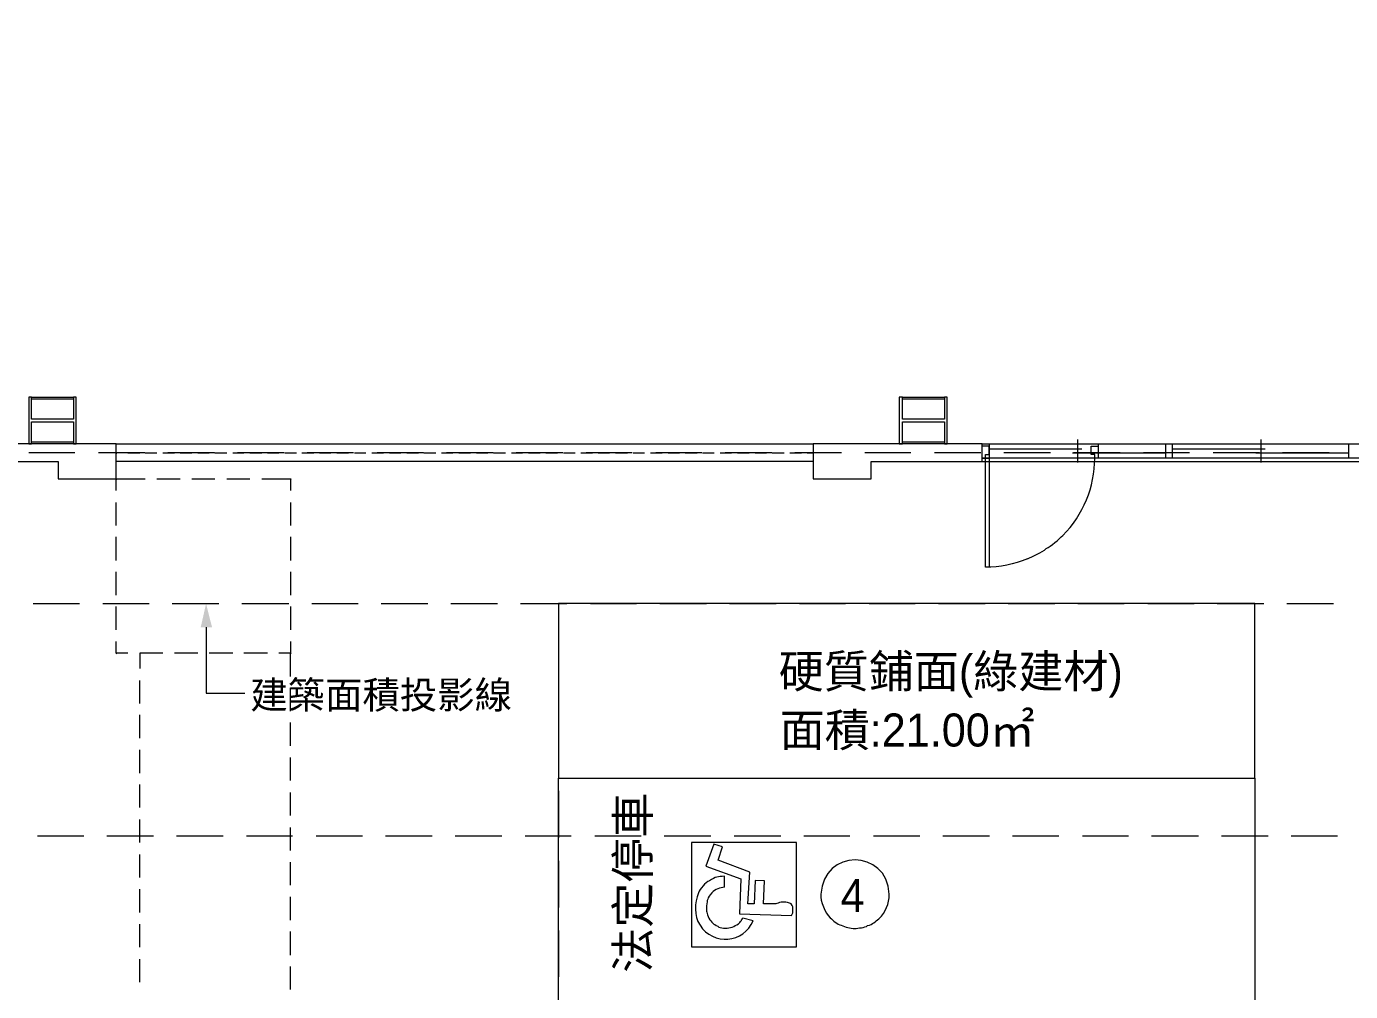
# Model space of a CAD drawing. Header units: millimetres. Extents: x -15161 to 10473752, y -72817 to 33960.
# Drawn here: x -453 to 687, y 19 to 850 of the extents above; entities that cross this region are included whole.
import ezdxf

# ---------------------------------------------------------------- set-up
doc = ezdxf.new("R2010")
doc.units = ezdxf.units.MM
for name, color, linetype in [('PDF_單色填滿', 7, 'Continuous'), ('PDF_幾何圖形', 7, 'Continuous'), ('PDF_文字', 7, 'Continuous')]:
    doc.layers.add(name, color=color, linetype=linetype)
doc.styles.add('PDF PMingLiU', font='PMingLiU.ttf')

# ---------------------------------------------------------------- blocks, each defined once
blk = doc.blocks.new('建築底圖')
at = {"layer": 'PDF_單色填滿', "lineweight": 9}
blk.add_solid([(-293.4, 333.1), (-298.5, 353.4), (-303.1, 333.1)], dxfattribs=at)
at = {"layer": 'PDF_幾何圖形', "lineweight": 0}
for points in [[(970, 478.7), (370.1, 478.7), (370.1, 491), (224.4, 491), (224.4, 475.7), (-376, 475.7), (-376, 491), (224.4, 491), (224.4, 460.9), (274.4, 460.9), (274.4, 475.7), (370.1, 475.7), (370.1, 491), (970, 491), (1090.3, 491), (1090.3, 571), (1105.1, 571), (1105.1, 1051.1), (1090.3, 1051.1), (1090.3, 571)], [(-481, 475.7), (-425.9, 475.7), (-425.9, 460.9), (-376, 460.9), (-376, 491), (-481, 491)], [(376, 491), (376, 478.7)], [(452.2, 494.8), (452.2, 474.9)], [(470, 491), (470, 478.7), (467, 478.7), (467, 481.7), (464.1, 481.7), (464.1, 488.9), (470, 488.9)], [(528, 491), (528, 478.7)], [(533.9, 491), (533.9, 478.7)], [(610.1, 494.8), (610.1, 474.9)], [(685.9, 478.7), (685.9, 491)], [(-370.9, 483.4), (-376, 483.4), (-375.5, 482.9)], [(-365.8, 483.4), (-355.6, 483.4)], [(-351, 483.4), (-340.8, 483.4)], [(-335.7, 483.4), (-325.6, 483.4)], [(-320.9, 483.4), (-310.8, 483.4)], [(-305.7, 483.4), (-295.9, 483.4)], [(-290.9, 483.4), (-280.7, 483.4)], [(-275.6, 483.4), (-265.9, 483.4)], [(-260.8, 483.4), (-250.6, 483.4)], [(-245.6, 483.4), (-235.8, 483.4)], [(-230.7, 483.4), (-220.6, 483.4)], [(-215.9, 483.4), (-205.8, 483.4)], [(-200.7, 483.4), (-190.9, 483.4)], [(-185.9, 483.4), (-175.7, 483.4)], [(-170.6, 483.4), (-160.9, 483.4)], [(-155.8, 483.4), (-145.6, 483.4)], [(-140.5, 483.4), (-130.8, 483.4)], [(-125.7, 483.4), (-115.6, 483.4)], [(-110.9, 483.4), (-100.7, 483.4)], [(-95.7, 483.4), (-85.9, 483.4)], [(-80.8, 483.4), (-70.7, 483.4)], [(-65.6, 483.4), (-55.9, 483.4)], [(-50.8, 483.4), (-40.6, 483.4)], [(-35.5, 483.4), (-25.8, 483.4)], [(-20.7, 483.4), (-10.6, 483.4)], [(-5.9, 483.4), (4.3, 483.4)], [(9.3, 483.4), (19.5, 483.4)], [(24.2, 483.4), (34.3, 483.4)], [(39.4, 483.4), (49.1, 483.4)], [(54.2, 483.4), (64.4, 483.4)], [(69.5, 483.4), (79.2, 483.4)], [(84.3, 483.4), (94.4, 483.4)], [(99.5, 483.4), (109.3, 483.4)], [(114.3, 483.4), (124.5, 483.4)], [(129.2, 483.4), (139.3, 483.4)], [(144.4, 483.4), (154.1, 483.4)], [(159.2, 483.4), (169.4, 483.4)], [(174.5, 483.4), (184.2, 483.4)], [(189.3, 483.4), (199.4, 483.4)], [(204.5, 483.4), (214.3, 483.4)], [(219.3, 483.4), (224.4, 483.4), (224.8, 482.9)], [(370.1, 478.7), (373, 478.7), (373, 481.7), (376, 481.7), (376, 488.9), (370.1, 488.9)], [(376, 486.8), (456, 486.8)], [(528, 482.9), (448, 482.9)], [(533.9, 486.8), (614, 486.8)], [(685.9, 482.9), (605.9, 482.9)], [(370.1, 475.7), (970, 475.7)], [(-376, 460.9), (-351, 460.9)], [(-376, 450.8), (-376, 460.9), (-375.5, 460.5)], [(-340.8, 460.9), (-320.9, 460.9)], [(-310.8, 460.9), (-290.9, 460.9)], [(-280.7, 460.9), (-260.8, 460.9)], [(-250.6, 460.9), (-225.7, 460.9), (-225.2, 460.5)], [(-225.7, 460.9), (-225.7, 450.8)], [(-376, 420.7), (-376, 440.6)], [(-225.7, 440.6), (-225.7, 420.7)], [(-376, 390.6), (-376, 411)], [(-225.7, 411), (-225.7, 390.6)], [(-376, 360.6), (-376, 380.9)], [(-225.7, 380.9), (-225.7, 360.6)], [(-376, 330.9), (-376, 350.8)], [(-225.7, 350.8), (-225.7, 330.9)], [(5.1, 353.4), (5.1, 331.8)], [(-365.8, 310.6), (-376, 310.6), (-375.5, 310.2), (-376, 310.6), (-376, 320.8)], [(-225.7, 320.8), (-225.7, 310.6), (-225.2, 310.2), (-225.7, 310.6), (-235.8, 310.6)], [(-335.7, 310.6), (-355.6, 310.6), (-355.6, 297.5)], [(-305.7, 310.6), (-325.6, 310.6)], [(-275.6, 310.6), (-295.9, 310.6)], [(-245.6, 310.6), (-265.9, 310.6)], [(-225.7, 290.7), (-225.7, 310.6)], [(5.1, 311.9), (5.1, 272.1)], [(-355.6, 267.4), (-355.6, 287.3)], [(-225.7, 260.7), (-225.7, 281)], [(-355.6, 237.4), (-355.6, 257.7)], [(5.1, 251.8), (5.1, 212)], [(-225.7, 231), (-225.7, 250.9)], [(-355.6, 207.3), (-355.6, 227.6)], [(-225.7, 201), (-225.7, 220.9)], [(-355.6, 177.7), (-355.6, 197.6)], [(-225.7, 170.9), (-225.7, 190.8)], [(5.1, 192.1), (5.1, 151.8)], [(-355.6, 147.6), (-355.6, 167.5)], [(-225.7, 140.8), (-225.7, 160.7)], [(-403.9, 153.1), (-443.7, 153.1)], [(-343.8, 153.1), (-384, 153.1)], [(-283.7, 153.1), (-323.9, 153.1)], [(-224, 153.1), (-263.8, 153.1)], [(-163.8, 153.1), (-203.6, 153.1)], [(-103.7, 153.1), (-143.9, 153.1)], [(-43.6, 153.1), (-83.8, 153.1)], [(16.1, 153.1), (-23.7, 153.1)], [(76.2, 153.1), (36.4, 153.1)], [(136.4, 153.1), (96.1, 153.1)], [(196.5, 153.1), (156.3, 153.1)], [(256.2, 153.1), (216.4, 153.1)], [(316.3, 153.1), (276.5, 153.1)], [(376.4, 153.1), (336.2, 153.1)], [(436.1, 153.1), (396.3, 153.1)], [(496.2, 153.1), (456.4, 153.1)], [(556.4, 153.1), (516.1, 153.1)], [(616.5, 153.1), (576.3, 153.1)], [(676.2, 153.1), (636.4, 153.1)], [(-355.6, 117.5), (-355.6, 137.4)], [(199.4, 96.4), (196.9, 96.4), (195.6, 96), (194.4, 95.5), (193.1, 95.1), (192.2, 94.7), (181.7, 94.7), (182.5, 114.6), (174.5, 115), (173.6, 94.7), (168.1, 94.7), (169.8, 122.2), (142.7, 132.4), (146.5, 143.8), (138.9, 146.3), (132.1, 127.3), (162.2, 116.3), (160.9, 86.2), (205.8, 84.9)], [(-225.7, 110.8), (-225.7, 130.7)], [(5.1, 131.9), (5.1, 91.7)], [(148.2, 109.1), (148.2, 118.8)], [(-355.6, 87.5), (-355.6, 107.4)], [(-225.7, 80.7), (-225.7, 101)], [(204.9, 95.1), (205.4, 94.7)], [(204.9, 95.1), (205.4, 94.7)], [(204.9, 95.1), (205.4, 94.7)], [(204.9, 95.1), (205.4, 94.7)], [(134.7, 82.4), (135.5, 81.1), (136.4, 80.3), (137.2, 79), (138.9, 77.3), (139.7, 76.9), (141, 76.1), (142.3, 75.6), (143.1, 74.8)], [(172.8, 80.3), (163.9, 82.4)], [(-355.6, 57.4), (-355.6, 77.3)], [(-225.7, 50.6), (-225.7, 71)], [(5.1, 71.8), (5.1, 32)], [(-355.6, 27.4), (-355.6, 47.3)], [(-225.7, 21), (-225.7, 40.9)]]:
    blk.add_lwpolyline(points, dxfattribs=at)
for points in [[(1344.3, 576.5, -0.029059), (1323.6, 515.1, -0.063435), (1258.8, 402.5, -0.131849), (1052.6, 242.9, 0.263444), (541.1, -420.6), (770.2, -391.4), (911.6, -373.2, -0.124958), (1047.1, -169.9, -0.064904), (1147.4, -99.2)], [(409, 391.9, -0.098021), (373, 384.7), (373, 478.7), (376, 478.7), (376, 384.7)]]:
    blk.add_lwpolyline(points, format="xyb", dxfattribs=at)
for points in [[(-412.8, 491), (-410.3, 491), (-410.3, 531.2), (-412.8, 531.2), (-412.8, 512.2), (-448.8, 512.2), (-448.8, 531.2), (-451.3, 531.2), (-451.3, 491), (-448.8, 491), (-448.8, 510), (-412.8, 510)], [(-448.8, 529.5), (-448.8, 531.2), (-412.8, 531.2), (-412.8, 529.5)], [(337.5, 491), (340, 491), (340, 531.2), (337.5, 531.2), (337.5, 512.2), (301.5, 512.2), (301.5, 531.2), (298.5, 531.2), (298.5, 491), (301.5, 491), (301.5, 510), (337.5, 510)], [(301.5, 529.5), (301.5, 531.2), (337.5, 531.2), (337.5, 529.5)], [(-448.8, 491), (-448.8, 492.7), (-412.8, 492.7), (-412.8, 491)], [(301.5, 491), (301.5, 492.7), (337.5, 492.7), (337.5, 491)], [(605.1, 203.1), (605.1, 353.4), (5.1, 353.4), (5.1, 203.1)], [(605.1, 203.1), (605.1, 3.2), (5.1, 3.2), (5.1, 203.1)], [(119.8, 147.6), (119.8, 57.8), (210, 57.8), (210, 147.6)], [(205.4, 94.7), (204.9, 95.1)], [(205.4, 94.7), (204.9, 95.1)]]:
    blk.add_lwpolyline(points, close=True, dxfattribs=at)
at = {"layer": 'PDF_幾何圖形', "lineweight": 5}
for points in [[(-411.5, 483.4), (-451.3, 483.4)], [(-351.4, 483.4), (-391.2, 483.4)], [(-291.3, 483.4), (-331.5, 483.4)], [(-231.2, 483.4), (-271.4, 483.4)], [(-171.5, 483.4), (-211.3, 483.4)], [(-111.3, 483.4), (-151.1, 483.4)], [(-51.2, 483.4), (-91.4, 483.4)], [(8.9, 483.4), (-31.3, 483.4)], [(68.6, 483.4), (28.8, 483.4)], [(128.7, 483.4), (88.9, 483.4)], [(188.9, 483.4), (148.6, 483.4)], [(249, 483.4), (208.8, 483.4)], [(308.7, 483.4), (268.9, 483.4)], [(368.8, 483.4), (329, 483.4)], [(428.9, 483.4), (388.7, 483.4)], [(489.1, 483.4), (448.8, 483.4)], [(548.8, 483.4), (509, 483.4)], [(608.9, 483.4), (569.1, 483.4)], [(669, 483.4), (628.8, 483.4)], [(-447.5, 353.4), (-407.7, 353.4)], [(-387.4, 353.4), (-347.6, 353.4)], [(-327.7, 353.4), (-287.5, 353.4)], [(-267.6, 353.4), (-227.3, 353.4)], [(-207.4, 353.4), (-167.6, 353.4)], [(-147.7, 353.4), (-107.5, 353.4)], [(-87.6, 353.4), (-47.4, 353.4)], [(-27.5, 353.4), (12.3, 353.4)], [(5.1, 353.4), (5.1, 331.8)], [(32.6, 353.4), (72.4, 353.4)], [(92.3, 353.4), (132.5, 353.4)], [(152.4, 353.4), (192.7, 353.4)], [(212.6, 353.4), (252.4, 353.4)], [(272.7, 353.4), (312.5, 353.4)], [(332.4, 353.4), (372.6, 353.4)], [(392.5, 353.4), (432.7, 353.4)], [(452.6, 353.4), (492.4, 353.4)], [(512.8, 353.4), (552.6, 353.4)], [(572.5, 353.4), (612.7, 353.4)], [(632.6, 353.4), (672.8, 353.4)], [(5.1, 311.9), (5.1, 272.1)], [(5.1, 251.8), (5.1, 212)], [(5.1, 192.1), (5.1, 151.8)], [(199.4, 96.4), (196.9, 96.4), (195.6, 96), (194.4, 95.5), (193.1, 95.1), (192.2, 94.7), (181.7, 94.7), (182.5, 114.6), (174.5, 115), (173.6, 94.7), (168.1, 94.7), (169.8, 122.2), (142.7, 132.4), (146.5, 143.8), (138.9, 146.3), (132.1, 127.3), (162.2, 116.3), (160.9, 86.2), (205.8, 84.9)], [(5.1, 131.9), (5.1, 91.7)], [(148.2, 109.1), (148.2, 118.8)], [(204.9, 95.1), (205.4, 94.7)], [(204.9, 95.1), (205.4, 94.7)], [(204.9, 95.1), (205.4, 94.7)], [(204.9, 95.1), (205.4, 94.7)], [(134.7, 82.4), (135.5, 81.1), (136.4, 80.3), (137.2, 79), (138.9, 77.3), (139.7, 76.9), (141, 76.1), (142.3, 75.6), (143.1, 74.8)], [(172.8, 80.3), (163.9, 82.4)], [(5.1, 71.8), (5.1, 32)]]:
    blk.add_lwpolyline(points, dxfattribs=at)
for points in [[(605.1, 203.1), (605.1, 353.4), (5.1, 353.4), (5.1, 203.1)], [(605.1, 203.1), (605.1, 3.2), (5.1, 3.2), (5.1, 203.1)], [(119.8, 147.6), (119.8, 57.8), (210, 57.8), (210, 147.6)], [(205.4, 94.7), (204.9, 95.1)], [(205.4, 94.7), (204.9, 95.1)]]:
    blk.add_lwpolyline(points, close=True, dxfattribs=at)
at = {"layer": 'PDF_幾何圖形', "lineweight": 9}
blk.add_lwpolyline([(-298.5, 333.1), (-298.5, 276.3), (-265, 276.3)], dxfattribs=at)
at = {"layer": 'PDF_幾何圖形', "lineweight": 0}
blk.add_arc((372.7, 478.8), 94.4, 315.1006, 359.9191, dxfattribs=at)
for points in [[(425.1, 400.8), (429.4, 402.9), (436.1, 408.7), (439.5, 412.2)], [(409, 391.9), (413.5, 394), (422, 397.5), (425.1, 400.8)], [(135.1, 114.6), (131.9, 113.7), (126.8, 107.4), (125.8, 104.4)], [(148.2, 118.8), (142.5, 117.7), (140.5, 118.6), (135.1, 114.6)], [(125.8, 104.4), (122.1, 95.5), (121.6, 84.8), (127, 76.5)], [(137.2, 104.4), (133.1, 99.4), (133.4, 98.7), (132.5, 93)], [(148.2, 109.1), (144.2, 108.9), (140, 107.4), (137.2, 104.4)], [(132.5, 93), (132.4, 87.8), (132.7, 87.3), (134.7, 82.4)], [(205.4, 94.7), (203.8, 95.7), (201.3, 96.5), (199.4, 96.4)], [(207.1, 89.6), (207.1, 92), (207.3, 92.9), (205.4, 94.7)], [(127, 76.5), (138.1, 58.7), (164.9, 61.1), (172.8, 80.3)], [(160.1, 77.7), (163.9, 81.1), (161.8, 80.4), (163.9, 82.4)], [(205.8, 84.9), (207.2, 88), (207.1, 86.3), (207.1, 89.6)], [(143.1, 74.8), (146.7, 73.9), (151, 73.3), (154.6, 74.8)], [(154.6, 74.8), (157, 75.7), (157.9, 76.3), (160.1, 77.7)]]:
    blk.add_open_spline(points, degree=3, dxfattribs=at)
at = {"layer": 'PDF_幾何圖形', "lineweight": 5}
for points in [[(290.1, 103.1), (288.2, 142.5), (232.8, 142.4), (231.2, 103.1)], [(135.1, 114.6), (131.9, 113.7), (126.8, 107.4), (125.8, 104.4)], [(148.2, 118.8), (142.5, 117.7), (140.5, 118.6), (135.1, 114.6)], [(125.8, 104.4), (122.1, 95.5), (121.6, 84.8), (127, 76.5)], [(137.2, 104.4), (133.1, 99.4), (133.4, 98.7), (132.5, 93)], [(148.2, 109.1), (144.2, 108.9), (140, 107.4), (137.2, 104.4)], [(231.2, 103.1), (230.5, 96.9), (234.7, 87.1), (239.2, 82.8)], [(281.2, 82), (287, 87.7), (289.9, 95), (290.1, 103.1)], [(132.5, 93), (132.4, 87.8), (132.7, 87.3), (134.7, 82.4)], [(205.4, 94.7), (203.8, 95.7), (201.3, 96.5), (199.4, 96.4)], [(207.1, 89.6), (207.1, 92), (207.3, 92.9), (205.4, 94.7)], [(127, 76.5), (138.1, 58.7), (164.9, 61.1), (172.8, 80.3)], [(160.1, 77.7), (163.9, 81.1), (161.8, 80.4), (163.9, 82.4)], [(205.8, 84.9), (207.2, 88), (207.1, 86.3), (207.1, 89.6)], [(239.2, 82.8), (241.6, 80.5), (245.3, 77.2), (248.6, 76.5)], [(271.4, 76.1), (276, 77.3), (277.7, 79.3), (281.2, 82)], [(143.1, 74.8), (146.7, 73.9), (151, 73.3), (154.6, 74.8)], [(154.6, 74.8), (157, 75.7), (157.9, 76.3), (160.1, 77.7)], [(248.6, 76.5), (252.1, 74.3), (256.4, 74.1), (260.4, 73.5)], [(260.4, 73.5), (262.8, 74.1), (269.3, 74.1), (271.4, 76.1)]]:
    blk.add_open_spline(points, degree=3, dxfattribs=at)
at = {"layer": 'PDF_文字', "attachment_point": 4, "style": 'PDF PMingLiU'}
for s, insert, char_height in [('硬質鋪面(綠建材)', (194.8, 290.8), 28.45), ('建築面積投影線', (-260.4, 273.4), 23.61), ('面積:21.00㎡', (195.6, 242.9), 28.45), ('4', (248.1, 101.9), 28.4)]:
    blk.add_mtext(s, dxfattribs=dict(at, insert=insert, char_height=char_height))
at = {"layer": 'PDF_文字', "insert": (70.7, 35.4), "char_height": 28.45, "attachment_point": 4, "rotation": 90, "style": 'PDF PMingLiU'}
blk.add_mtext('法定停車', dxfattribs=at)

msp = doc.modelspace()

# ---------------------------------------------------------------- block references
at = {"color": 30}
msp.add_blockref('建築底圖', (0, 0), dxfattribs=at)

doc.saveas('drawing.dxf')
